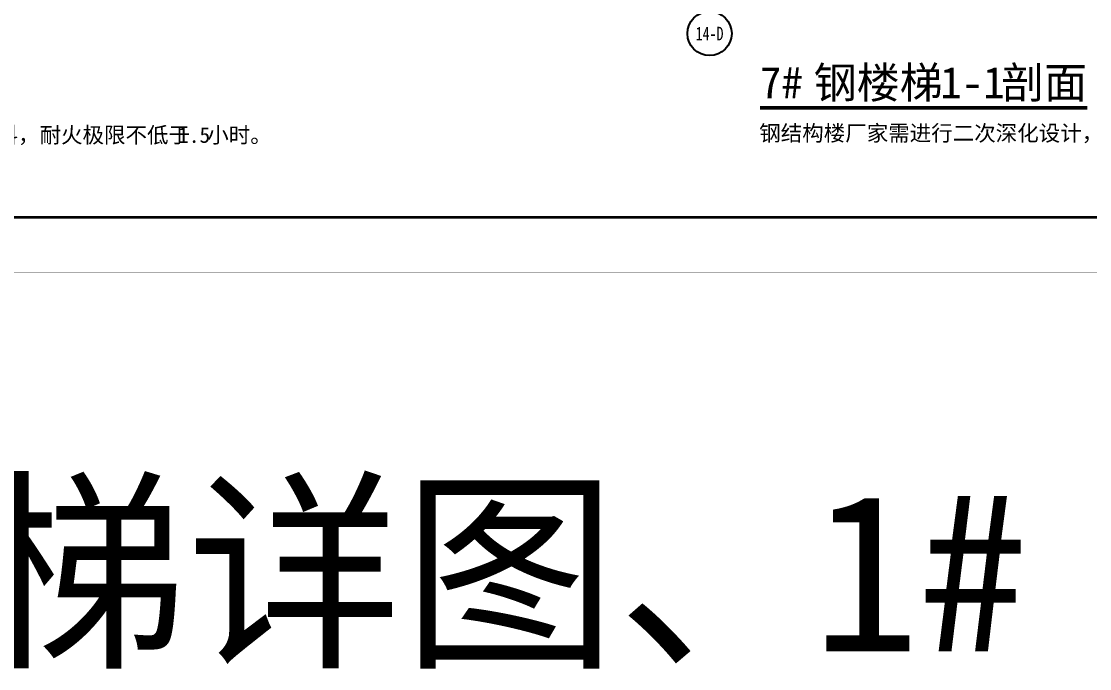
# Model space of a CAD drawing. Extents: x -26219 to 315419, y -160410 to -120810.
# Drawn here: x 147300 to 156972, y -159652 to -153785 of the extents above; entities that cross this region are included whole.
import ezdxf
from ezdxf.enums import TextEntityAlignment as Align

# ---------------------------------------------------------------- set-up
doc = ezdxf.new("R2010")
doc.units = 0
doc.header["$LTSCALE"] = 1000
doc.header["$MEASUREMENT"] = 0
for name, color, linetype in [('02-TEXT_标注', 130, 'Continuous'), ('104-14# 核心筒$2$01-标注_轴线坐标', 132, 'Continuous'), ('104-14# 核心筒$2$AXIS_TEXT', 7, 'Continuous'), ('DIM_SYMB', 3, 'Continuous'), ('建-标注-文本', 254, 'Continuous')]:
    doc.layers.add(name, color=color, linetype=linetype)
doc.styles.add('104-14# 核心筒$3$_TCH_AXIS', font='STXIHEI_0.TTF', dxfattribs={"width": 0.75})
doc.styles.get("Standard").update_dxf_attribs({"font": 'STXIHEI_0.TTF'})

# ---------------------------------------------------------------- blocks, each defined once
blk = doc.blocks.new('图框-A1')
for points, const_width in [([(0, 0), (841, 0), (841, 594), (0, 594)], 0.05), ([(766, 584), (25, 584), (25, 10), (766, 10)], 0.5)]:
    blk.add_lwpolyline(points, close=True, dxfattribs=dict(const_width=const_width))

msp = doc.modelspace()

# ---------------------------------------------------------------- linework, layer by layer
at = {"layer": '104-14# 核心筒$2$01-标注_轴线坐标'}
msp.add_circle((153531.4, -153896.2), 200, dxfattribs=at)
at = {"layer": 'DIM_SYMB', "const_width": 35}
msp.add_lwpolyline([(153987.1, -154569.3), (156952.2, -154569.3)], dxfattribs=at)

# ---------------------------------------------------------------- block references
at = {"xscale": 50, "yscale": 50, "zscale": 50}
msp.add_blockref('图框-A1', (136717.6, -156062.5), dxfattribs=at)

# ---------------------------------------------------------------- texts
at = {"layer": '02-TEXT_标注'}
for s, height, p in [('钢结构楼厂家需进行二次深化设计，外涂防火涂料，耐火极限不低于', 142.713, (142986.9, -154886.4)), ('1.5', 142.71, (148718.4, -154886.4)), ('小时。', 142.71, (148983, -154886.4)), ('钢结构楼厂家需进行二次深化设计，外涂防火涂料，耐火极限不低于', 142.713, (153980.6, -154869.7))]:
    msp.add_text(s, height=height, dxfattribs=at).set_placement(p)
at = {"layer": '02-TEXT_标注', "color": 0}
for s, p in [('楼梯详图、', (144908.6, -159495.9)), ('1#', (154461, -159495.9))]:
    msp.add_text(s, height=1427.13, dxfattribs=at).set_placement(p)
at = {"layer": '104-14# 核心筒$2$AXIS_TEXT', "style": '104-14# 核心筒$3$_TCH_AXIS', "width": 0.92479}
msp.add_text('14-D', height=123.84, dxfattribs=at).set_placement((153405.8, -153958.1), (153656.9, -153958.1), align=Align.FIT)
at = {"layer": '建-标注-文本'}
for s, p in [('钢楼梯', (154473.8, -154483.6)), ('剖面', (156170.3, -154483.6)), ('7#', (153987.1, -154483.6)), ('1-1', (155620.1, -154483.6))]:
    msp.add_text(s, height=285.43, dxfattribs=at).set_placement(p)

doc.saveas('drawing.dxf')
